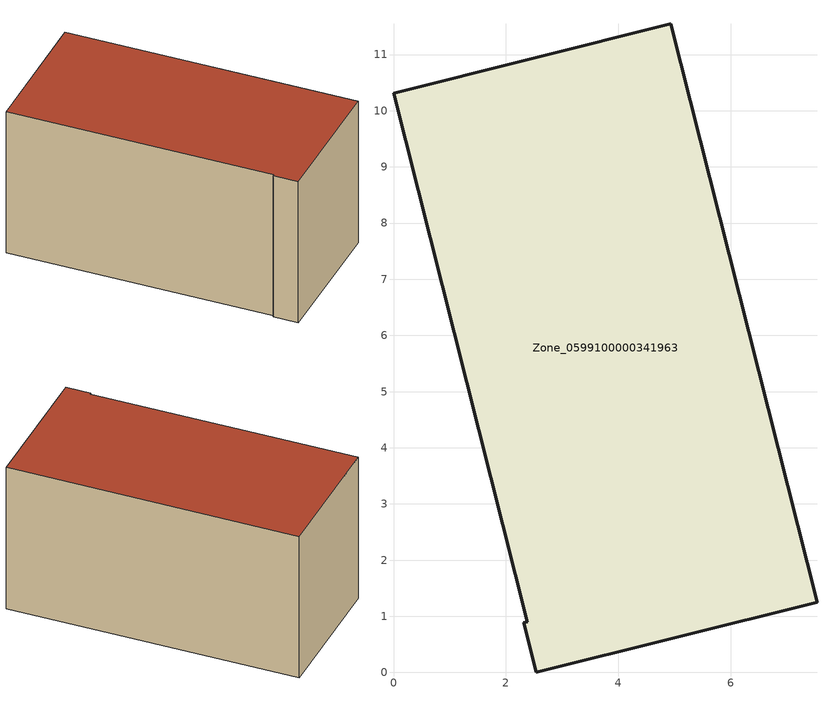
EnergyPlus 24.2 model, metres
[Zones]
Zone_0599100000341963
 floor ground (C_G): 2.32,0.88 2.38,0.9 0,10.31 4.94,11.55 7.54,1.25 2.54,0 z0
 wall outside (C_F): 2.38,0.9 2.32,0.88 2.54,0 7.54,1.25 4.94,11.55 0,10.31 2.38,0.9 z0:5.72
 roof outside (C_R): 4.94,11.55 0,10.31 2.38,0.9 2.32,0.88 2.54,0 7.54,1.25 z5.72
[BUILDING]
Pand.0599100000341963: North Axis=0; Terrain=City; Loads Convergence Tolerance Value=0.04; Temperature Convergence Tolerance Value=0.4; Solar Distribution=FullExterior; Maximum Number of Warmup Days=25; Minimum Number of Warmup Days=1
[Site:Location]
Rotterdam.The.Hague.AP_ZH_NLD Design_Conditions: Latitude=51.96; Longitude=4.45; Time Zone=1; Elevation=-4.5
[SITE:GROUNDTEMPERATURE:BUILDINGSURFACE]
18, 18, 18, 18, 18, 18, 18, 18, 18, 18, 18, 18
[MATERIAL] Thermal Absorptance=0.9; Solar Absorptance=0.7; Visible Absorptance=0.7
Name | Roughness | Thickness | Conductivity | Density | Specific Heat
G.TI.1992-2005 | MediumSmooth | 0.15 | 0.06 | 540 | 1210
F.TI.1992-2005 | Rough | 0.3 | 0.12 | 1920 | 840
R.TI.1992-2005 | MediumRough | 0.2 | 0.08 | 1500 | 1000
[CONSTRUCTION]
C_G: G.TI.1992-2005
C_F: F.TI.1992-2005
C_R: R.TI.1992-2005
[ZONE]
Zone_0599100000341963: Type=1; Multiplier=1; Ceiling Height=Autocalculate; Volume=Autocalculate; Floor Area=autocalculate; Part of Total Floor Area=Yes
[ZONEINFILTRATION:DESIGNFLOWRATE]
Infil_Zone_0599100000341963: Zone or ZoneList or Space or SpaceList=Zone_0599100000341963; Schedule=AlwaysOn; Design Flow Rate Calculation Method=Flow/Area; Flow Rate per Floor Area=0.0015; Constant Term Coefficient=1; Temperature Term Coefficient=0; Velocity Term Coefficient=0; Velocity Squared Term Coefficient=0
[HVACTEMPLATE:ZONE:IDEALLOADSAIRSYSTEM]
Zone_0599100000341963: Maximum Heating Supply Air Temperature=50; Minimum Cooling Supply Air Temperature=13; Maximum Heating Supply Air Humidity Ratio=0.0156; Minimum Cooling Supply Air Humidity Ratio=0.0077; Heating Limit=NoLimit; Cooling Limit=NoLimit; Dehumidification Control Type=ConstantSensibleHeatRatio; Cooling Sensible Heat Ratio=0.7; Dehumidification Setpoint=60; Humidification Control Type=None; Humidification Setpoint=30; Outdoor Air Method=None; Outdoor Air Flow Rate per Person=0.00944; Outdoor Air Flow Rate per Zone Floor Area=0; Outdoor Air Flow Rate per Zone=0; Demand Controlled Ventilation Type=None; Outdoor Air Economizer Type=NoEconomizer; Heat Recovery Type=None; Sensible Heat Recovery Effectiveness=0.7; Latent Heat Recovery Effectiveness=0.65
[ZONECONTROL:THERMOSTAT]
ThermostatControl_Zone_0599100000341963: Zone or ZoneList=Zone_0599100000341963; Control Type Schedule=DualSetpointControlType; Control 1=Thermostat_Zone_0599100000341963; Temperature Difference Between Cutout And Setpoint=0
[THERMOSTATSETPOINT:DUALSETPOINT]
Thermostat_Zone_0599100000341963: Heating Setpoint Temperature Schedule=HeatingSetpoint_Zone_0599100000341963; Cooling Setpoint Temperature Schedule=CoolingSetpoint_Zone_0599100000341963
[SCHEDULE:COMPACT]
HeatingSetpoint_Zone_0599100000341963: Through: 12/31, For: AllDays, Until: 24:00, 21
CoolingSetpoint_Zone_0599100000341963: Through: 12/31, For: AllDays, Until: 24:00, 24
DualSetpointControlType: Through: 12/31, For: AllDays, Until: 24:00, 4
AlwaysOn: Through: 12/31, For: AllDays, Until: 24:00, 1
